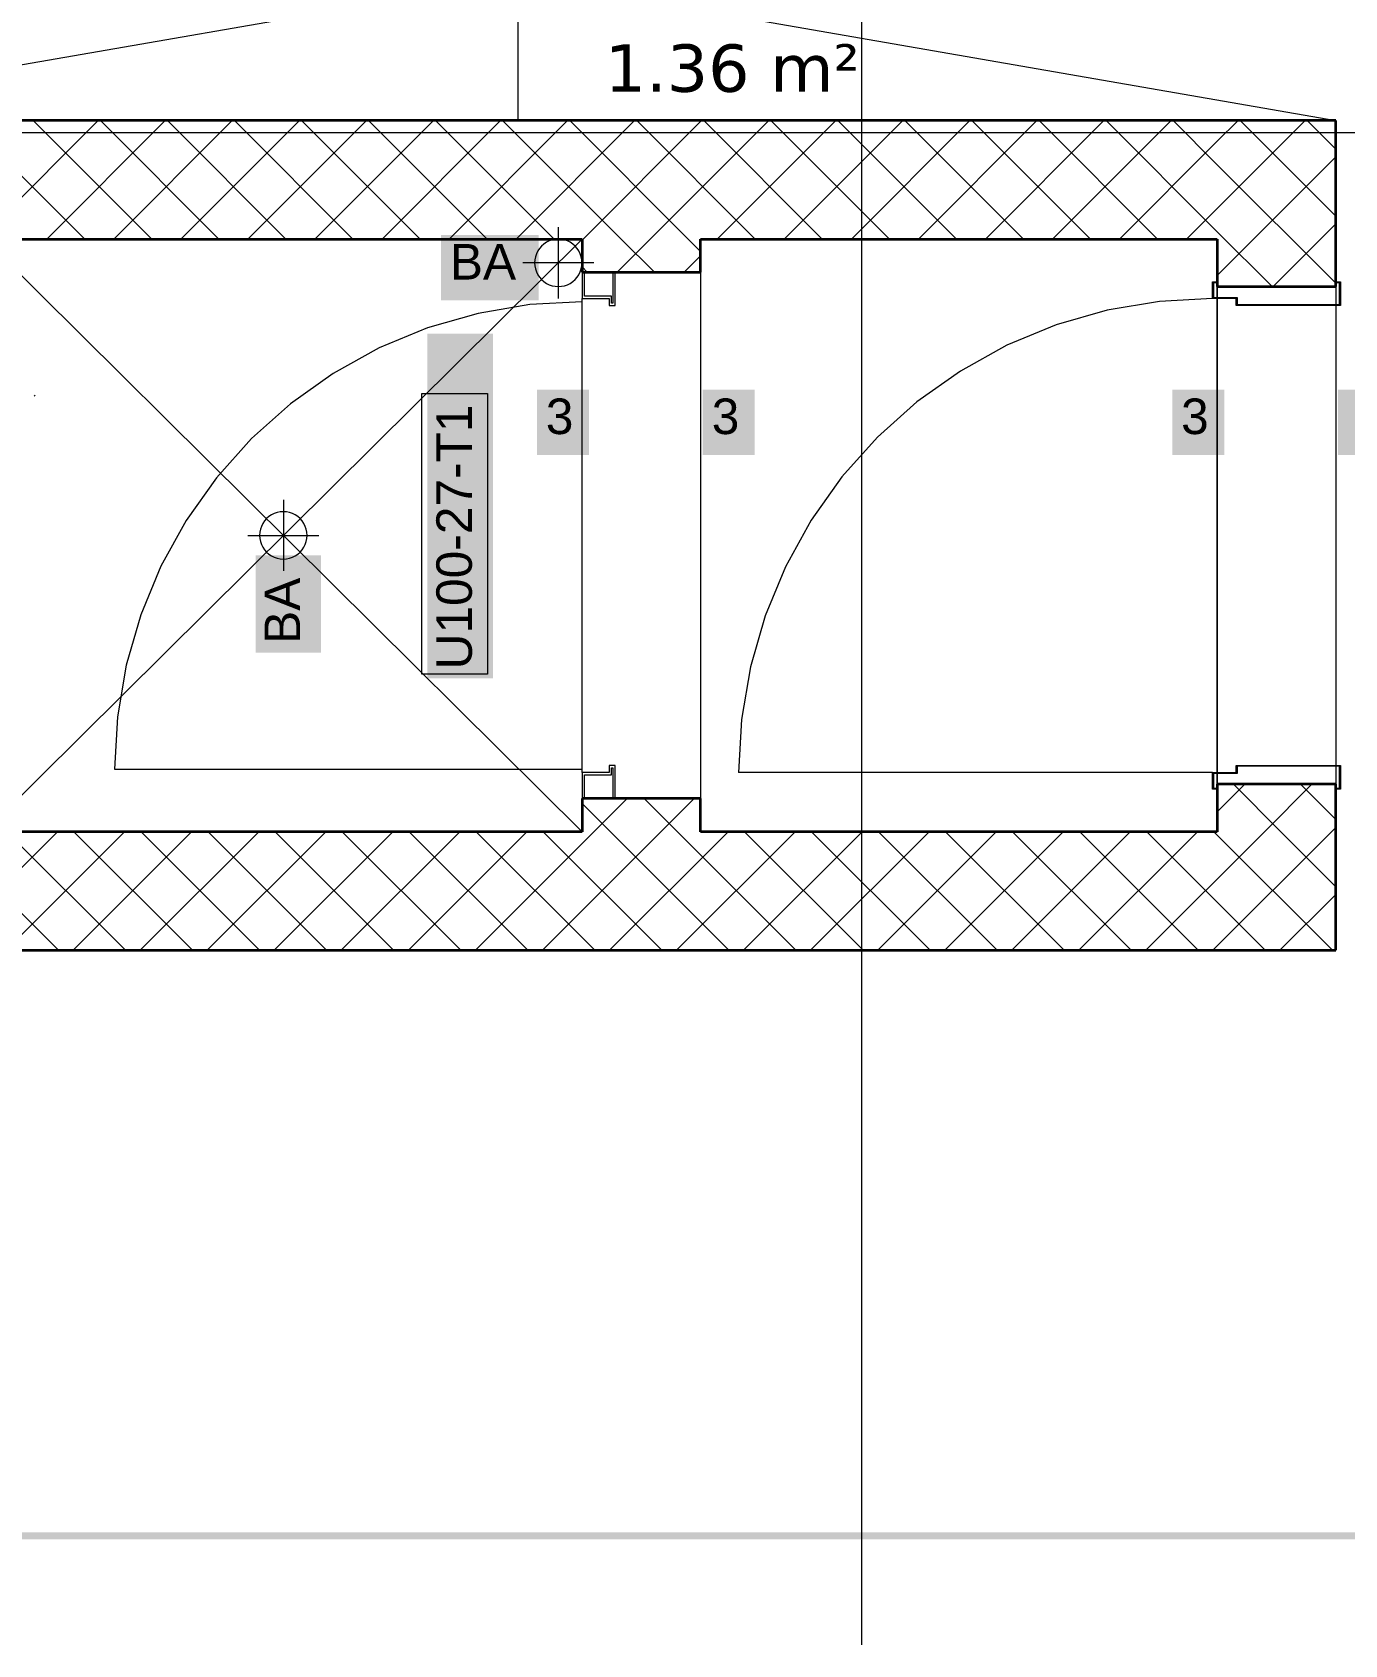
# Model space of a CAD drawing. Extents: x -1132 to 613, y -179 to 712.
# Drawn here: x -687 to -631.6, y 150.2 to 218.2 of the extents above; entities that cross this region are included whole.
import ezdxf
from ezdxf.lldxf.tags import DXFTag

# ---------------------------------------------------------------- set-up
doc = ezdxf.new("R2010")
doc.units = 0
doc.layers.get('0').update_dxf_attribs({"lineweight": 13})
for name, color, linetype, lineweight in [('A-____-NOTE-TEXT', 7, 'Continuous', 9), ('A-AREA-____-IDEN', 7, 'Continuous', 5), ('A-DOOR-____-IDEN', 7, 'Continuous', 5), ('A-DOOR-____-OTLN', 7, 'Continuous', 9), ('A-DOOR-FRAM-MCUT', 7, 'Continuous', 9), ('A-DOOR-OPNG-OTLN', 7, 'Continuous', 9), ('A-FLOR-____-OTLN', 7, 'Continuous', 9), ('A-WALL-____-MCUT', 7, 'Continuous', 35), ('A-WALL-____-PATT', 7, 'Continuous', 35), ('I-WALL-____-OTLN', 7, 'Continuous', 9), ('S-GRID-____-OTLN', 7, 'Continuous', 5)]:
    doc.layers.add(name, color=color, linetype=linetype, lineweight=lineweight)
doc.layers.add('EL01_WAN_Leitung_Potentialausgleich', color=1, linetype='fein_strichliert', lineweight=13, true_color=0xff0000)
doc.styles.get("Standard").update_dxf_attribs({"font": 'arial.ttf'})
tags = doc.linetypes.add('_Rasterlinie_', pattern=[0.375, 0.2, -0.05, 0.075, -0.05]).pattern_tags.tags
tags[10:11] = [DXFTag(74, 4), DXFTag(75, 0), DXFTag(340, '0'), DXFTag(46, 1.0), DXFTag(50, 0.0), DXFTag(44, 0.0), DXFTag(45, 0.0)]
tags[8:9] = [DXFTag(74, 4), DXFTag(75, 0), DXFTag(340, '0'), DXFTag(46, 1.0), DXFTag(50, 0.0), DXFTag(44, 0.0), DXFTag(45, 0.0)]
tags[6:7] = [DXFTag(74, 4), DXFTag(75, 0), DXFTag(340, '0'), DXFTag(46, 1.0), DXFTag(50, 0.0), DXFTag(44, 0.0), DXFTag(45, 0.0)]
tags[4:5] = [DXFTag(74, 4), DXFTag(75, 0), DXFTag(340, '0'), DXFTag(46, 1.0), DXFTag(50, 0.0), DXFTag(44, 0.0), DXFTag(45, 0.0)]
tags = doc.linetypes.add('fein_strichliert', pattern=[4, 1, -2, 1]).pattern_tags.tags
tags[8:9] = [DXFTag(74, 4), DXFTag(75, 0), DXFTag(340, '0'), DXFTag(46, 0.0), DXFTag(50, 0.0), DXFTag(44, 0.0), DXFTag(45, 0.0)]
tags[6:7] = [DXFTag(74, 4), DXFTag(75, 0), DXFTag(340, '0'), DXFTag(46, 0.0), DXFTag(50, 0.0), DXFTag(44, 0.0), DXFTag(45, 0.0)]
tags[4:5] = [DXFTag(74, 4), DXFTag(75, 0), DXFTag(340, '0'), DXFTag(46, 0.0), DXFTag(50, 0.0), DXFTag(44, 0.0), DXFTag(45, 0.0)]
tags = doc.linetypes.add('Grundrissdarstellung Sturz', pattern=[0.25, 0.15, -0.05, 0, -0.05]).pattern_tags.tags
tags[10:11] = [DXFTag(74, 4), DXFTag(75, 0), DXFTag(340, '0'), DXFTag(46, 1.0), DXFTag(50, 0.0), DXFTag(44, 0.0), DXFTag(45, 0.0)]
tags[8:9] = [DXFTag(74, 4), DXFTag(75, 0), DXFTag(340, '0'), DXFTag(46, 1.0), DXFTag(50, 0.0), DXFTag(44, 0.0), DXFTag(45, 0.0)]
tags[6:7] = [DXFTag(74, 4), DXFTag(75, 0), DXFTag(340, '0'), DXFTag(46, 1.0), DXFTag(50, 0.0), DXFTag(44, 0.0), DXFTag(45, 0.0)]
tags[4:5] = [DXFTag(74, 4), DXFTag(75, 0), DXFTag(340, '0'), DXFTag(46, 1.0), DXFTag(50, 0.0), DXFTag(44, 0.0), DXFTag(45, 0.0)]

# ---------------------------------------------------------------- blocks, each defined once
blk = doc.blocks.new('Referenz-A0ULN8GXQT', base_point=(-1139.874, -119.939))
at = {"layer": 'A-____-NOTE-TEXT', "color": 0, "linetype": 'Continuous', "lineweight": 5, "ltscale": 0.13}
for p, q in [((-664.804, 209.998), (-664.804, 206.998)), ((-665.728, 208.881), (-665.77, 208.757)), ((-665.67, 208.998), (-665.728, 208.881)), ((-665.597, 209.107), (-665.67, 208.998)), ((-665.511, 209.206), (-665.597, 209.107)), ((-665.413, 209.292), (-665.511, 209.206)), ((-665.304, 209.364), (-665.413, 209.292)), ((-665.187, 209.422), (-665.304, 209.364)), ((-665.063, 209.464), (-665.187, 209.422)), ((-664.934, 209.49), (-665.063, 209.464)), ((-664.804, 209.498), (-664.934, 209.49)), ((-664.673, 209.49), (-664.804, 209.498)), ((-664.545, 209.464), (-664.673, 209.49)), ((-664.421, 209.422), (-664.545, 209.464)), ((-664.304, 209.364), (-664.421, 209.422)), ((-664.195, 209.292), (-664.304, 209.364)), ((-664.097, 209.206), (-664.195, 209.292)), ((-664.011, 209.107), (-664.097, 209.206)), ((-663.938, 208.998), (-664.011, 209.107)), ((-663.88, 208.881), (-663.938, 208.998)), ((-663.838, 208.757), (-663.88, 208.881)), ((-663.304, 208.498), (-666.304, 208.498)), ((-665.795, 208.629), (-665.804, 208.498)), ((-665.804, 208.498), (-665.795, 208.368)), ((-665.77, 208.757), (-665.795, 208.629)), ((-665.795, 208.368), (-665.77, 208.24)), ((-665.77, 208.24), (-665.728, 208.116)), ((-663.88, 208.116), (-663.838, 208.24)), ((-663.812, 208.629), (-663.838, 208.757)), ((-663.838, 208.24), (-663.812, 208.368)), ((-663.804, 208.498), (-663.812, 208.629)), ((-663.812, 208.368), (-663.804, 208.498)), ((-665.728, 208.116), (-665.67, 207.998)), ((-665.67, 207.998), (-665.597, 207.89)), ((-665.597, 207.89), (-665.511, 207.791)), ((-665.511, 207.791), (-665.413, 207.705)), ((-665.413, 207.705), (-665.304, 207.632)), ((-665.304, 207.632), (-665.187, 207.575)), ((-665.187, 207.575), (-665.063, 207.533)), ((-665.063, 207.533), (-664.934, 207.507)), ((-664.934, 207.507), (-664.804, 207.498)), ((-664.804, 207.498), (-664.673, 207.507)), ((-664.673, 207.507), (-664.545, 207.533)), ((-664.545, 207.533), (-664.421, 207.575)), ((-664.421, 207.575), (-664.304, 207.632)), ((-664.304, 207.632), (-664.195, 207.705)), ((-664.195, 207.705), (-664.097, 207.791)), ((-664.097, 207.791), (-664.011, 207.89)), ((-664.011, 207.89), (-663.938, 207.998)), ((-663.938, 207.998), (-663.88, 208.116)), ((-676.663, 197.964), (-676.787, 197.922)), ((-676.534, 197.99), (-676.663, 197.964)), ((-676.404, 197.998), (-676.534, 197.99)), ((-676.404, 198.498), (-676.404, 195.498)), ((-676.273, 197.99), (-676.404, 197.998)), ((-676.145, 197.964), (-676.273, 197.99)), ((-676.021, 197.922), (-676.145, 197.964)), ((-677.328, 197.381), (-677.37, 197.257)), ((-677.27, 197.498), (-677.328, 197.381)), ((-677.197, 197.607), (-677.27, 197.498)), ((-677.111, 197.706), (-677.197, 197.607)), ((-677.013, 197.792), (-677.111, 197.706)), ((-676.904, 197.864), (-677.013, 197.792)), ((-676.787, 197.922), (-676.904, 197.864)), ((-675.904, 197.864), (-676.021, 197.922)), ((-675.795, 197.792), (-675.904, 197.864)), ((-675.697, 197.706), (-675.795, 197.792)), ((-675.611, 197.607), (-675.697, 197.706)), ((-675.538, 197.498), (-675.611, 197.607)), ((-675.48, 197.381), (-675.538, 197.498)), ((-675.438, 197.257), (-675.48, 197.381)), ((-677.904, 196.998), (-674.904, 196.998)), ((-677.395, 197.129), (-677.404, 196.998)), ((-677.404, 196.998), (-677.395, 196.868)), ((-677.37, 197.257), (-677.395, 197.129)), ((-677.395, 196.868), (-677.37, 196.74)), ((-677.37, 196.74), (-677.328, 196.616)), ((-677.328, 196.616), (-677.27, 196.498)), ((-675.538, 196.498), (-675.48, 196.616)), ((-675.48, 196.616), (-675.438, 196.74)), ((-675.412, 197.129), (-675.438, 197.257)), ((-675.438, 196.74), (-675.412, 196.868)), ((-675.404, 196.998), (-675.412, 197.129)), ((-675.412, 196.868), (-675.404, 196.998)), ((-677.27, 196.498), (-677.197, 196.39)), ((-677.197, 196.39), (-677.111, 196.291)), ((-677.111, 196.291), (-677.013, 196.205)), ((-677.013, 196.205), (-676.904, 196.132)), ((-676.904, 196.132), (-676.787, 196.075)), ((-676.787, 196.075), (-676.663, 196.033)), ((-676.663, 196.033), (-676.534, 196.007)), ((-676.534, 196.007), (-676.404, 195.998)), ((-676.404, 195.998), (-676.273, 196.007)), ((-676.273, 196.007), (-676.145, 196.033)), ((-676.145, 196.033), (-676.021, 196.075)), ((-676.021, 196.075), (-675.904, 196.132)), ((-675.904, 196.132), (-675.795, 196.205)), ((-675.795, 196.205), (-675.697, 196.291)), ((-675.697, 196.291), (-675.611, 196.39)), ((-675.611, 196.39), (-675.538, 196.498))]:
    blk.add_line(p, q, dxfattribs=at)
at = {"layer": 'A-____-NOTE-TEXT', "color": 7, "linetype": 'Continuous', "lineweight": 5, "ltscale": 0.13, "true_color": 0xffffff}
for points in [[(-669.755, 206.914), (-665.638, 206.914), (-669.755, 209.667)], [(-665.638, 206.914), (-669.755, 209.667), (-665.638, 209.667)], [(-665.708, 200.392), (-663.515, 200.392), (-665.708, 203.148)], [(-663.515, 200.392), (-665.708, 203.148), (-663.515, 203.148)], [(-658.708, 200.392), (-656.515, 200.392), (-658.708, 203.148)], [(-656.515, 200.392), (-658.708, 203.148), (-656.515, 203.148)], [(-638.908, 200.392), (-636.715, 200.392), (-638.908, 203.148)], [(-636.715, 200.392), (-638.908, 203.148), (-636.715, 203.148)], [(-631.908, 200.392), (-629.715, 200.392), (-631.908, 203.148)], [(-629.715, 200.392), (-631.908, 203.148), (-629.715, 203.148)], [(-677.572, 192.047), (-674.819, 192.047), (-677.572, 196.164)], [(-674.819, 192.047), (-677.572, 196.164), (-674.819, 196.164)]]:
    blk.add_solid(points, dxfattribs=at)
at = {"layer": 'A-AREA-____-IDEN', "color": 0, "linetype": 'Continuous', "ltscale": 0.13}
blk.add_line((-686.871, 202.879), (-686.906, 202.917), dxfattribs=at)
at = {"layer": 'A-DOOR-____-IDEN', "color": 0, "linetype": 'Continuous', "ltscale": 0.13}
for p, q in [((-670.568, 191.143), (-670.568, 202.983)), ((-670.568, 202.983), (-667.788, 202.983)), ((-667.788, 202.983), (-667.788, 191.143)), ((-667.788, 191.143), (-670.568, 191.143))]:
    blk.add_line(p, q, dxfattribs=at)
at = {"layer": 'A-DOOR-____-IDEN', "color": 7, "linetype": 'Continuous', "ltscale": 0.13, "true_color": 0xffffff}
for points in [[(-670.325, 190.968), (-667.566, 190.968), (-670.325, 205.507)], [(-667.566, 190.968), (-670.325, 205.507), (-667.566, 205.507)]]:
    blk.add_solid(points, dxfattribs=at)
at = {"layer": 'A-DOOR-____-OTLN', "color": 0, "linetype": 'Grundrissdarstellung Sturz', "ltscale": 0.13}
for p, q in [((-637.004, 207.498), (-637.004, 200.498)), ((-632.004, 207.498), (-632.004, 200.498)), ((-637.004, 200.498), (-637.004, 198.398)), ((-632.004, 200.498), (-632.004, 198.398)), ((-637.004, 198.398), (-637.004, 186.498)), ((-632.004, 198.398), (-632.004, 186.498))]:
    blk.add_line(p, q, dxfattribs=at)
at = {"layer": 'A-DOOR-FRAM-MCUT', "color": 0, "linetype": 'Continuous', "ltscale": 0.13}
for p, q in [((-663.804, 208.098), (-663.804, 206.998)), ((-663.704, 207.098), (-663.704, 208.098)), ((-662.504, 208.098), (-662.504, 206.798)), ((-662.404, 206.698), (-662.404, 208.098)), ((-637.204, 207.698), (-637.004, 207.698)), ((-637.204, 206.998), (-637.204, 207.698)), ((-637.164, 207.658), (-637.164, 207.038)), ((-637.004, 207.658), (-637.164, 207.658)), ((-632.004, 207.698), (-631.804, 207.698)), ((-631.844, 207.658), (-632.004, 207.658)), ((-631.844, 206.738), (-631.844, 207.658)), ((-631.804, 207.698), (-631.804, 206.698)), ((-663.804, 206.998), (-662.664, 206.998)), ((-662.564, 207.098), (-663.704, 207.098)), ((-662.664, 206.998), (-662.664, 206.698)), ((-662.564, 206.798), (-662.564, 207.098)), ((-636.204, 206.998), (-637.204, 206.998)), ((-637.164, 207.038), (-636.164, 207.038)), ((-636.204, 206.698), (-636.204, 206.998)), ((-636.164, 207.038), (-636.164, 206.738)), ((-662.664, 206.698), (-662.404, 206.698)), ((-662.504, 206.798), (-662.564, 206.798)), ((-631.804, 206.698), (-636.204, 206.698)), ((-636.164, 206.738), (-631.844, 206.738)), ((-662.404, 187.298), (-662.664, 187.298)), ((-662.664, 187.298), (-662.664, 186.998)), ((-662.564, 186.898), (-662.564, 187.198)), ((-662.564, 187.198), (-662.504, 187.198)), ((-662.504, 187.198), (-662.504, 185.898)), ((-662.404, 185.898), (-662.404, 187.298)), ((-636.204, 187.298), (-631.804, 187.298)), ((-636.204, 186.998), (-636.204, 187.298)), ((-636.164, 187.258), (-636.164, 186.958)), ((-631.844, 187.258), (-636.164, 187.258)), ((-631.844, 186.338), (-631.844, 187.258)), ((-631.804, 187.298), (-631.804, 186.298)), ((-662.664, 186.998), (-663.804, 186.998)), ((-663.804, 186.998), (-663.804, 185.898)), ((-663.704, 185.898), (-663.704, 186.898)), ((-663.704, 186.898), (-662.564, 186.898)), ((-637.204, 186.998), (-636.204, 186.998)), ((-637.204, 186.298), (-637.204, 186.998)), ((-637.164, 186.958), (-637.164, 186.338)), ((-636.164, 186.958), (-637.164, 186.958)), ((-637.004, 186.298), (-637.204, 186.298)), ((-637.164, 186.338), (-637.004, 186.338)), ((-632.004, 186.338), (-631.844, 186.338)), ((-631.804, 186.298), (-632.004, 186.298))]:
    blk.add_line(p, q, dxfattribs=at)
at = {"layer": 'A-DOOR-OPNG-OTLN', "color": 0, "linetype": 'Continuous', "ltscale": 0.13}
for p, q in [((-663.804, 206.858), (-666.012, 206.734)), ((-639.443, 206.873), (-641.654, 206.497)), ((-637.204, 206.998), (-639.443, 206.873)), ((-668.192, 206.364), (-670.317, 205.752)), ((-666.012, 206.734), (-668.192, 206.364)), ((-641.654, 206.497), (-643.809, 205.876)), ((-670.317, 205.752), (-672.36, 204.906)), ((-643.809, 205.876), (-645.882, 205.018)), ((-672.36, 204.906), (-674.296, 203.836)), ((-645.882, 205.018), (-647.845, 203.933)), ((-674.296, 203.836), (-676.099, 202.556)), ((-647.845, 203.933), (-649.674, 202.635)), ((-676.099, 202.556), (-677.748, 201.083)), ((-649.674, 202.635), (-651.346, 201.141)), ((-677.748, 201.083), (-679.222, 199.434)), ((-651.346, 201.141), (-652.841, 199.468)), ((-679.222, 199.434), (-680.501, 197.63)), ((-652.841, 199.468), (-654.138, 197.639)), ((-680.501, 197.63), (-681.571, 195.695)), ((-654.138, 197.639), (-655.223, 195.676)), ((-681.571, 195.695), (-682.417, 193.652)), ((-655.223, 195.676), (-656.082, 193.604)), ((-682.417, 193.652), (-683.029, 191.527)), ((-656.082, 193.604), (-656.702, 191.449)), ((-683.029, 191.527), (-683.4, 189.346)), ((-656.702, 191.449), (-657.078, 189.238)), ((-683.4, 189.346), (-683.524, 187.138)), ((-657.078, 189.238), (-657.204, 186.998)), ((-683.524, 187.138), (-663.804, 187.138)), ((-637.204, 186.998), (-657.204, 186.998))]:
    blk.add_line(p, q, dxfattribs=at)
at = {"layer": 'A-FLOR-____-OTLN', "color": 0, "linetype": 'Continuous', "ltscale": 0.13}
for p, q in [((-701.004, 214.498), (-666.504, 220.498)), ((-666.504, 214.498), (-666.504, 220.498)), ((-666.504, 220.498), (-632.004, 214.498)), ((-663.804, 184.498), (-689.004, 209.498)), ((-689.004, 184.498), (-663.804, 209.498))]:
    blk.add_line(p, q, dxfattribs=at)
at = {"layer": 'A-WALL-____-MCUT', "color": 0, "linetype": 'Continuous', "ltscale": 0.35}
for p, q in [((-632.004, 214.498), (-748.5, 214.498)), ((-632.004, 207.498), (-632.004, 214.498)), ((-710.656, 209.498), (-663.804, 209.498)), ((-663.804, 209.498), (-663.804, 208.098)), ((-658.804, 209.498), (-637.004, 209.498)), ((-658.804, 208.098), (-658.804, 209.498)), ((-637.004, 209.498), (-637.004, 207.498)), ((-663.804, 208.098), (-658.804, 208.098)), ((-637.004, 207.498), (-632.004, 207.498)), ((-637.004, 186.498), (-637.004, 184.498)), ((-632.004, 186.498), (-637.004, 186.498)), ((-632.004, 179.498), (-632.004, 186.498)), ((-663.804, 185.898), (-663.804, 184.498)), ((-658.804, 185.898), (-663.804, 185.898)), ((-658.804, 184.498), (-658.804, 185.898)), ((-663.804, 184.498), (-710.656, 184.498)), ((-637.004, 184.498), (-658.804, 184.498)), ((-748.505, 179.498), (-632.004, 179.498))]:
    blk.add_line(p, q, dxfattribs=at)
at = {"layer": 'A-WALL-____-PATT', "color": 0, "linetype": 'Continuous', "lineweight": 9, "ltscale": 0.13}
for p, q in [((-684.78, 209.498), (-689.78, 214.498)), ((-689.213, 209.498), (-684.213, 214.498)), ((-681.951, 209.498), (-686.951, 214.498)), ((-686.384, 209.498), (-681.384, 214.498)), ((-679.123, 209.498), (-684.123, 214.498)), ((-683.556, 209.498), (-678.556, 214.498)), ((-676.294, 209.498), (-681.294, 214.498)), ((-680.727, 209.498), (-675.727, 214.498)), ((-673.466, 209.498), (-678.466, 214.498)), ((-677.899, 209.498), (-672.899, 214.498)), ((-670.638, 209.498), (-675.638, 214.498)), ((-675.071, 209.498), (-670.071, 214.498)), ((-667.809, 209.498), (-672.809, 214.498)), ((-672.242, 209.498), (-667.242, 214.498)), ((-664.981, 209.498), (-669.981, 214.498)), ((-669.414, 209.498), (-664.414, 214.498)), ((-662.152, 209.498), (-667.152, 214.498)), ((-666.585, 209.498), (-661.585, 214.498)), ((-659.324, 209.498), (-664.324, 214.498)), ((-663.757, 209.498), (-658.757, 214.498)), ((-656.495, 209.498), (-661.495, 214.498)), ((-660.928, 209.498), (-655.928, 214.498)), ((-653.667, 209.498), (-658.667, 214.498)), ((-658.1, 209.498), (-653.1, 214.498)), ((-650.839, 209.498), (-655.839, 214.498)), ((-655.272, 209.498), (-650.272, 214.498)), ((-648.01, 209.498), (-653.01, 214.498)), ((-652.443, 209.498), (-647.443, 214.498)), ((-645.182, 209.498), (-650.182, 214.498)), ((-649.615, 209.498), (-644.615, 214.498)), ((-642.353, 209.498), (-647.353, 214.498)), ((-646.786, 209.498), (-641.786, 214.498)), ((-639.525, 209.498), (-644.525, 214.498)), ((-643.958, 209.498), (-638.958, 214.498)), ((-637.004, 209.806), (-641.696, 214.498)), ((-637.004, 212.634), (-638.868, 214.498)), ((-637.004, 213.624), (-636.13, 214.498)), ((-637.004, 210.796), (-633.301, 214.498)), ((-632.004, 210.463), (-636.04, 214.498)), ((-632.004, 213.291), (-633.211, 214.498)), ((-641.13, 209.498), (-637.004, 213.624)), ((-637.004, 207.967), (-632.004, 212.967)), ((-632.004, 207.634), (-637.004, 212.634)), ((-638.301, 209.498), (-637.004, 210.796)), ((-634.696, 207.498), (-637.004, 209.806)), ((-634.644, 207.498), (-632.004, 210.139)), ((-663.804, 209.451), (-663.757, 209.498)), ((-662.328, 208.098), (-660.928, 209.498)), ((-660.752, 208.098), (-662.152, 209.498)), ((-658.804, 208.979), (-659.324, 209.498)), ((-663.581, 208.098), (-663.804, 208.322)), ((-659.5, 208.098), (-658.804, 208.795)), ((-637.004, 185.34), (-635.845, 186.498)), ((-634.324, 184.498), (-636.324, 186.498)), ((-635.017, 184.498), (-633.017, 186.498)), ((-632.004, 185.007), (-633.495, 186.498)), ((-663.301, 184.498), (-661.901, 185.898)), ((-659.78, 184.498), (-661.18, 185.898)), ((-660.473, 184.498), (-659.073, 185.898)), ((-662.608, 184.498), (-663.804, 185.694)), ((-690.928, 179.498), (-685.928, 184.498)), ((-685.892, 179.498), (-690.892, 184.498)), ((-688.1, 179.498), (-683.1, 184.498)), ((-683.064, 179.498), (-688.064, 184.498)), ((-685.272, 179.498), (-680.272, 184.498)), ((-680.236, 179.498), (-685.236, 184.498)), ((-682.443, 179.498), (-677.443, 184.498)), ((-677.407, 179.498), (-682.407, 184.498)), ((-679.615, 179.498), (-674.615, 184.498)), ((-674.579, 179.498), (-679.579, 184.498)), ((-676.786, 179.498), (-671.786, 184.498)), ((-671.75, 179.498), (-676.75, 184.498)), ((-673.958, 179.498), (-668.958, 184.498)), ((-668.922, 179.498), (-673.922, 184.498)), ((-671.13, 179.498), (-666.13, 184.498)), ((-666.093, 179.498), (-671.093, 184.498)), ((-668.301, 179.498), (-663.301, 184.498)), ((-663.265, 179.498), (-668.265, 184.498)), ((-665.473, 179.498), (-660.473, 184.498)), ((-660.437, 179.498), (-665.437, 184.498)), ((-662.644, 179.498), (-657.644, 184.498)), ((-657.608, 179.498), (-662.608, 184.498)), ((-659.816, 179.498), (-654.816, 184.498)), ((-654.78, 179.498), (-659.78, 184.498)), ((-656.987, 179.498), (-651.987, 184.498)), ((-651.951, 179.498), (-656.951, 184.498)), ((-654.159, 179.498), (-649.159, 184.498)), ((-649.123, 179.498), (-654.123, 184.498)), ((-651.331, 179.498), (-646.331, 184.498)), ((-646.294, 179.498), (-651.294, 184.498)), ((-648.502, 179.498), (-643.502, 184.498)), ((-643.466, 179.498), (-648.466, 184.498)), ((-645.674, 179.498), (-640.674, 184.498)), ((-640.638, 179.498), (-645.638, 184.498)), ((-642.845, 179.498), (-637.845, 184.498)), ((-637.809, 179.498), (-642.809, 184.498)), ((-640.017, 179.498), (-635.017, 184.498)), ((-634.981, 179.498), (-639.981, 184.498)), ((-637.188, 179.498), (-632.188, 184.498)), ((-632.152, 179.498), (-637.152, 184.498)), ((-632.004, 182.179), (-634.324, 184.498)), ((-632.188, 184.498), (-632.004, 184.683)), ((-634.36, 179.498), (-632.004, 181.854))]:
    blk.add_line(p, q, dxfattribs=at)
at = {"layer": 'I-WALL-____-OTLN', "color": 0, "linetype": 'Continuous', "ltscale": 0.13}
for p, q in [((-658.804, 208.098), (-658.804, 185.898)), ((-637.004, 207.038), (-637.004, 207.498)), ((-632.004, 207.498), (-632.004, 206.738)), ((-663.804, 186.998), (-663.804, 206.998)), ((-637.004, 186.998), (-637.004, 206.998)), ((-632.004, 206.7), (-632.004, 187.297)), ((-632.004, 187.258), (-632.004, 186.498)), ((-637.004, 186.498), (-637.004, 186.958))]:
    blk.add_line(p, q, dxfattribs=at)
at = {"layer": 'S-GRID-____-OTLN', "color": 0, "linetype": '_Rasterlinie_', "ltscale": 0.13}
for p, q in [((-652.004, 150.198), (-652.004, 410.997)), ((-1093.448, 213.998), (174.993, 213.998))]:
    blk.add_line(p, q, dxfattribs=at)
at = {"layer": 'A-____-NOTE-TEXT', "color": 0, "linetype": 'Continuous', "lineweight": 5, "ltscale": 0.13, "char_height": 1.5, "attachment_point": 1}
for s, insert in [('{\\fArial;BA}', (-669.38, 209.292)), ('{\\fArial;3}', (-665.333, 202.773)), ('{\\fArial;3}', (-658.333, 202.773)), ('{\\fArial;3}', (-638.533, 202.773))]:
    blk.add_mtext(s, dxfattribs=dict(at, insert=insert))
at = {"layer": 'A-____-NOTE-TEXT', "color": 0, "linetype": 'Continuous', "lineweight": 5, "ltscale": 0.13, "insert": (-677.197, 192.422), "char_height": 1.5, "attachment_point": 1, "rotation": 90}
blk.add_mtext('{\\fArial;BA}', dxfattribs=at)
at = {"layer": 'A-AREA-____-IDEN', "color": 0, "linetype": 'Continuous', "ltscale": 0.13, "insert": (-662.846, 217.714), "char_height": 2, "attachment_point": 1}
blk.add_mtext('{\\fVerdana;1.36 m²}', dxfattribs=at)
at = {"layer": 'A-DOOR-____-IDEN', "color": 0, "linetype": 'Continuous', "ltscale": 0.13, "insert": (-669.95, 191.343), "char_height": 1.5, "attachment_point": 1, "rotation": 90}
blk.add_mtext('{\\fArial;U100-27-T1}', dxfattribs=at)

msp = doc.modelspace()

# ---------------------------------------------------------------- linework, layer by layer
at = {"layer": 'EL01_WAN_Leitung_Potentialausgleich', "linetype": 'ByBlock', "ltscale": 0.13}
for points in [[(174.993, 154.648), (-1035.048, 154.648), (174.993, 154.948)], [(-1035.048, 154.648), (174.993, 154.948), (-1035.048, 154.948)], [(174.993, 154.948), (-1035.048, 154.948), (-1035.048, 154.948)], [(174.993, 154.648), (174.993, 154.648), (-1035.048, 154.648)]]:
    msp.add_solid(points, dxfattribs=at)

# ---------------------------------------------------------------- block references
at = {"color": 9, "lineweight": 25, "ltscale": 0.25, "true_color": 0xc0c0c0}
msp.add_blockref('Referenz-A0ULN8GXQT', (-1139.874, -119.939), dxfattribs=at)

doc.saveas('drawing.dxf')
